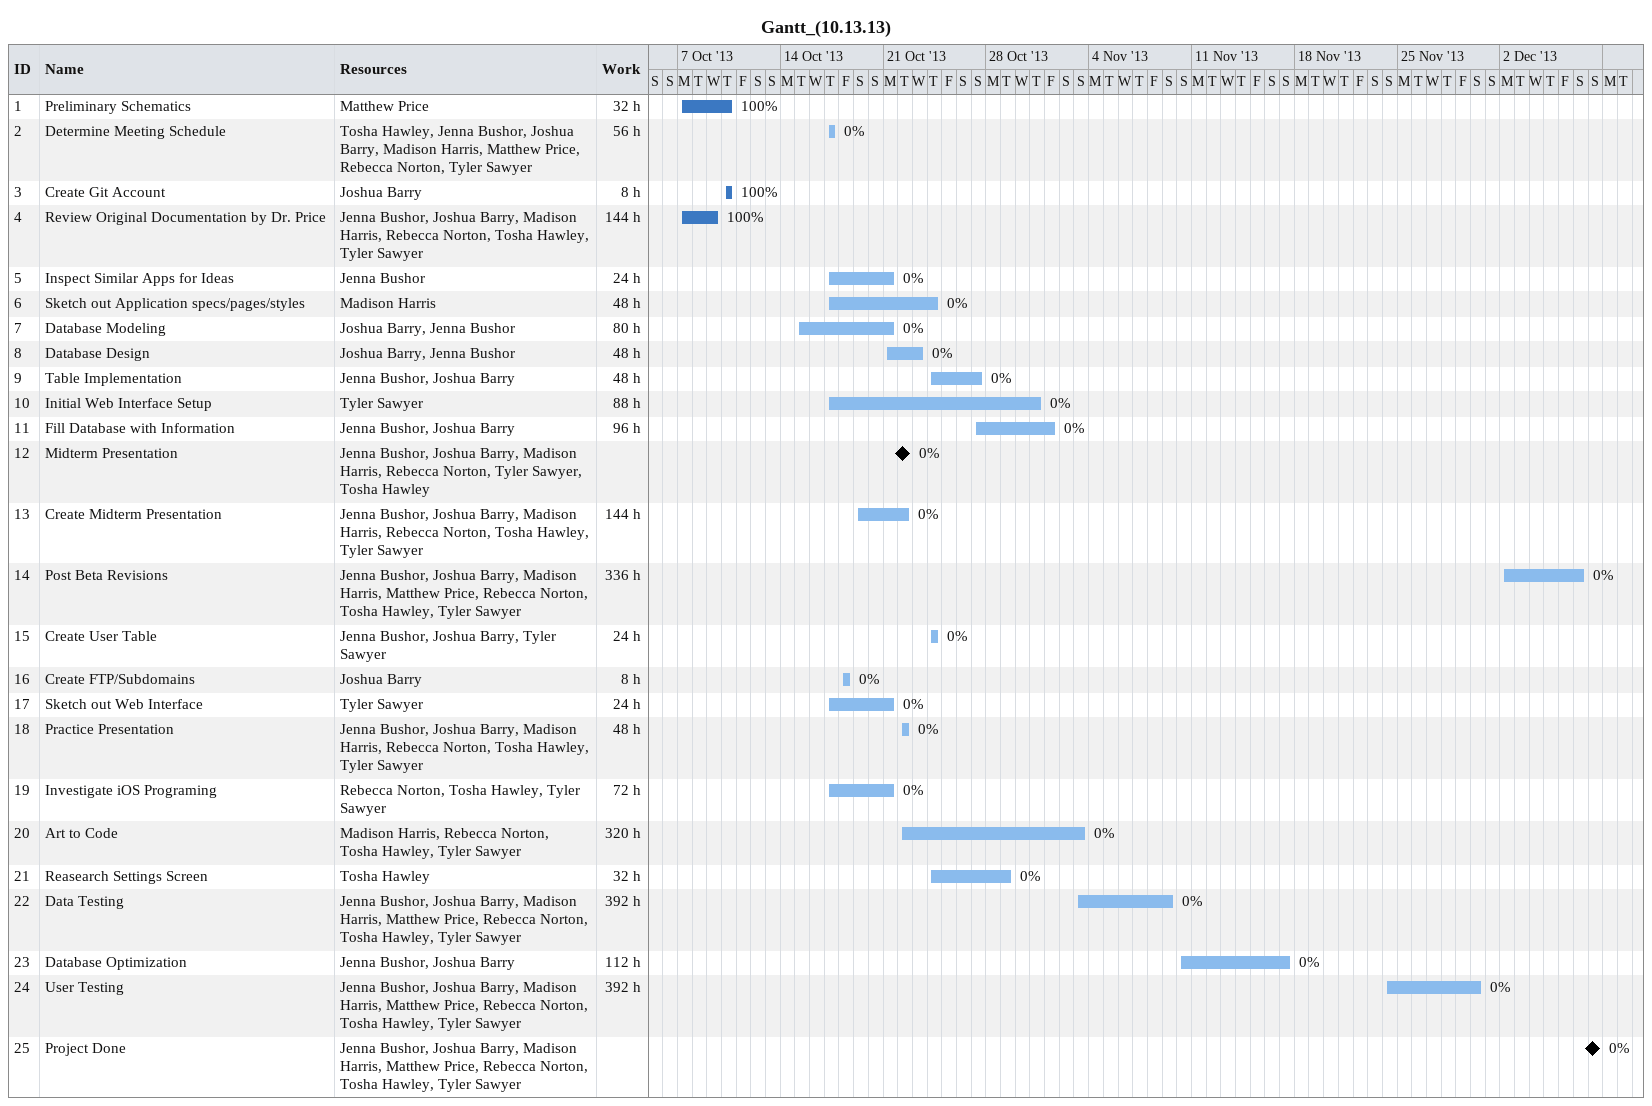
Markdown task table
Gantt_(10.13.13)

| ID | Task | Start | Finish | Resources | % complete | Work (h) |
|---|---|---|---|---|---|---|
| 1 | Preliminary Schematics | 2013-10-07 | 2013-10-10 | Matthew Price | 100 | 32 |
| 2 | Determine Meeting Schedule | 2013-10-17 | 2013-10-17 | Tosha Hawley, Jenna Bushor, Joshua Barry, Madison Harris, Matthew Price, Rebecca Norton, Tyler Sawyer | 0 | 56 |
| 3 | Create Git Account | 2013-10-10 | 2013-10-10 | Joshua Barry | 100 | 8 |
| 4 | Review Original Documentation by Dr. Price | 2013-10-07 | 2013-10-09 | Jenna Bushor, Joshua Barry, Madison Harris, Rebecca Norton, Tosha Hawley, Tyler Sawyer | 100 | 144 |
| 5 | Inspect Similar Apps for Ideas | 2013-10-17 | 2013-10-21 | Jenna Bushor | 0 | 24 |
| 6 | Sketch out Application specs/pages/styles | 2013-10-17 | 2013-10-24 | Madison Harris | 0 | 48 |
| 7 | Database Modeling | 2013-10-15 | 2013-10-21 | Joshua Barry, Jenna Bushor | 0 | 80 |
| 8 | Database Design | 2013-10-21 | 2013-10-23 | Joshua Barry, Jenna Bushor | 0 | 48 |
| 9 | Table Implementation | 2013-10-24 | 2013-10-27 | Jenna Bushor, Joshua Barry | 0 | 48 |
| 10 | Initial Web Interface Setup | 2013-10-17 | 2013-10-31 | Tyler Sawyer | 0 | 88 |
| 11 | Fill Database with Information | 2013-10-27 | 2013-11-01 | Jenna Bushor, Joshua Barry | 0 | 96 |
| 12 | Midterm Presentation (milestone) | 2013-10-22 | 2013-10-22 | Jenna Bushor, Joshua Barry, Madison Harris, Rebecca Norton, Tyler Sawyer, Tosha Hawley | 0 |  |
| 13 | Create Midterm Presentation | 2013-10-19 | 2013-10-22 | Jenna Bushor, Joshua Barry, Madison Harris, Rebecca Norton, Tosha Hawley, Tyler Sawyer | 0 | 144 |
| 14 | Post Beta Revisions | 2013-12-02 | 2013-12-07 | Jenna Bushor, Joshua Barry, Madison Harris, Matthew Price, Rebecca Norton, Tosha Hawley, Tyler Sawyer | 0 | 336 |
| 15 | Create User Table | 2013-10-24 | 2013-10-24 | Jenna Bushor, Joshua Barry, Tyler Sawyer | 0 | 24 |
| 16 | Create FTP/Subdomains | 2013-10-18 | 2013-10-18 | Joshua Barry | 0 | 8 |
| 17 | Sketch out Web Interface | 2013-10-17 | 2013-10-21 | Tyler Sawyer | 0 | 24 |
| 18 | Practice Presentation | 2013-10-22 | 2013-10-22 | Jenna Bushor, Joshua Barry, Madison Harris, Rebecca Norton, Tosha Hawley, Tyler Sawyer | 0 | 48 |
| 19 | Investigate iOS Programing | 2013-10-17 | 2013-10-21 | Rebecca Norton, Tosha Hawley, Tyler Sawyer | 0 | 72 |
| 20 | Art to Code | 2013-10-22 | 2013-11-03 | Madison Harris, Rebecca Norton, Tosha Hawley, Tyler Sawyer | 0 | 320 |
| 21 | Reasearch Settings Screen | 2013-10-24 | 2013-10-29 | Tosha Hawley | 0 | 32 |
| 22 | Data Testing | 2013-11-03 | 2013-11-09 | Jenna Bushor, Joshua Barry, Madison Harris, Matthew Price, Rebecca Norton, Tosha Hawley, Tyler Sawyer | 0 | 392 |
| 23 | Database Optimization | 2013-11-10 | 2013-11-17 | Jenna Bushor, Joshua Barry | 0 | 112 |
| 24 | User Testing | 2013-11-24 | 2013-11-30 | Jenna Bushor, Joshua Barry, Madison Harris, Matthew Price, Rebecca Norton, Tosha Hawley, Tyler Sawyer | 0 | 392 |
| 25 | Project Done (milestone) | 2013-12-08 | 2013-12-08 | Jenna Bushor, Joshua Barry, Madison Harris, Matthew Price, Rebecca Norton, Tosha Hawley, Tyler Sawyer | 0 |  |
